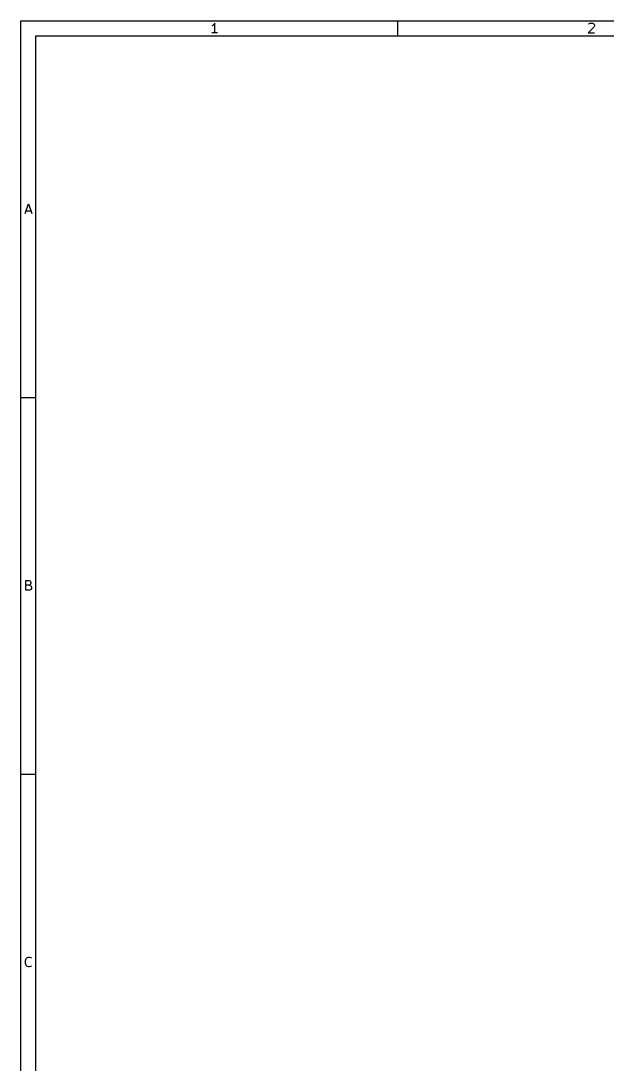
# Model space of a CAD drawing. Extents: x 10 to 410, y -287 to -10.
# Drawn here: x 10 to 87.8, y -148.5 to -10 of the extents above; entities that cross this region are included whole.
import ezdxf

# ---------------------------------------------------------------- set-up
doc = ezdxf.new("R2010")
doc.units = 0
doc.layers.add('BLACK', color=7, linetype='CONTINUOUS')

msp = doc.modelspace()

# ---------------------------------------------------------------- linework, layer by layer
at = {"layer": 'BLACK', "linetype": 'CONTINUOUS'}
for p, q in [((10, -10), (409.989, -10)), ((10, -287.0022), (10, -10)), ((35.470112, -10.603128), (35.346303, -10.665033)), ((35.593922, -10.479319), (35.470112, -10.603128)), ((35.717731, -10.293604), (35.593922, -10.479319)), ((35.717731, -11.593604), (35.717731, -10.293604)), ((60, -12), (60, -10)), ((86.027255, -10.850747), (85.284398, -11.593604)), ((85.346303, -10.417414), (85.408207, -10.355509)), ((85.408207, -10.355509), (85.532017, -10.293604)), ((85.532017, -10.293604), (85.841541, -10.293604)), ((85.841541, -10.293604), (85.96535, -10.355509)), ((85.96535, -10.355509), (86.027255, -10.417414)), ((86.027255, -10.417414), (86.08916, -10.541223)), ((86.08916, -10.665033), (86.027255, -10.850747)), ((86.08916, -10.541223), (86.08916, -10.665033)), ((12, -12), (407.989, -12)), ((12, -285.0022), (12, -12)), ((36.08916, -11.593604), (35.346303, -11.593604)), ((85.284398, -11.593604), (86.08916, -11.593604)), ((10.566666, -35.593604), (10.999999, -34.293604)), ((10.999999, -34.293604), (11.433333, -35.593604)), ((10.690476, -35.222176), (11.309523, -35.222176)), ((10, -60), (12, -60)), ((10.659523, -85.593604), (10.659523, -84.293604)), ((10.659523, -84.293604), (11.092857, -84.293604)), ((11.092857, -84.293604), (11.216666, -84.355509)), ((11.216666, -84.355509), (11.278571, -84.417414)), ((11.278571, -84.417414), (11.340476, -84.541223)), ((11.092857, -84.912652), (10.659523, -84.912652)), ((11.154761, -85.593604), (10.659523, -85.593604)), ((11.216666, -84.850747), (11.092857, -84.912652)), ((11.092857, -84.912652), (11.278571, -84.974557)), ((11.278571, -85.5317), (11.154761, -85.593604)), ((11.278571, -84.788842), (11.216666, -84.850747)), ((11.340476, -84.665033), (11.278571, -84.788842)), ((11.278571, -84.974557), (11.340476, -85.036461)), ((11.340476, -85.469795), (11.278571, -85.5317)), ((11.340476, -84.541223), (11.340476, -84.665033)), ((11.340476, -85.036461), (11.40238, -85.160271)), ((11.40238, -85.345985), (11.340476, -85.469795)), ((11.40238, -85.160271), (11.40238, -85.345985)), ((10, -110), (12, -110)), ((10.845238, -134.355509), (11.030952, -134.293604)), ((11.030952, -134.293604), (11.154761, -134.293604)), ((11.154761, -134.293604), (11.340476, -134.355509)), ((10.597619, -134.850747), (10.659523, -134.603128)), ((10.597619, -135.036461), (10.597619, -134.850747)), ((10.659523, -135.28408), (10.597619, -135.036461)), ((10.659523, -134.603128), (10.721428, -134.479319)), ((10.721428, -135.40789), (10.659523, -135.28408)), ((10.721428, -134.479319), (10.845238, -134.355509)), ((10.845238, -135.5317), (10.721428, -135.40789)), ((11.030952, -135.593604), (10.845238, -135.5317)), ((11.154761, -135.593604), (11.030952, -135.593604)), ((11.340476, -135.5317), (11.154761, -135.593604)), ((11.340476, -134.355509), (11.40238, -134.417414)), ((11.40238, -135.469795), (11.340476, -135.5317))]:
    msp.add_line(p, q, dxfattribs=at)

doc.saveas('drawing.dxf')
